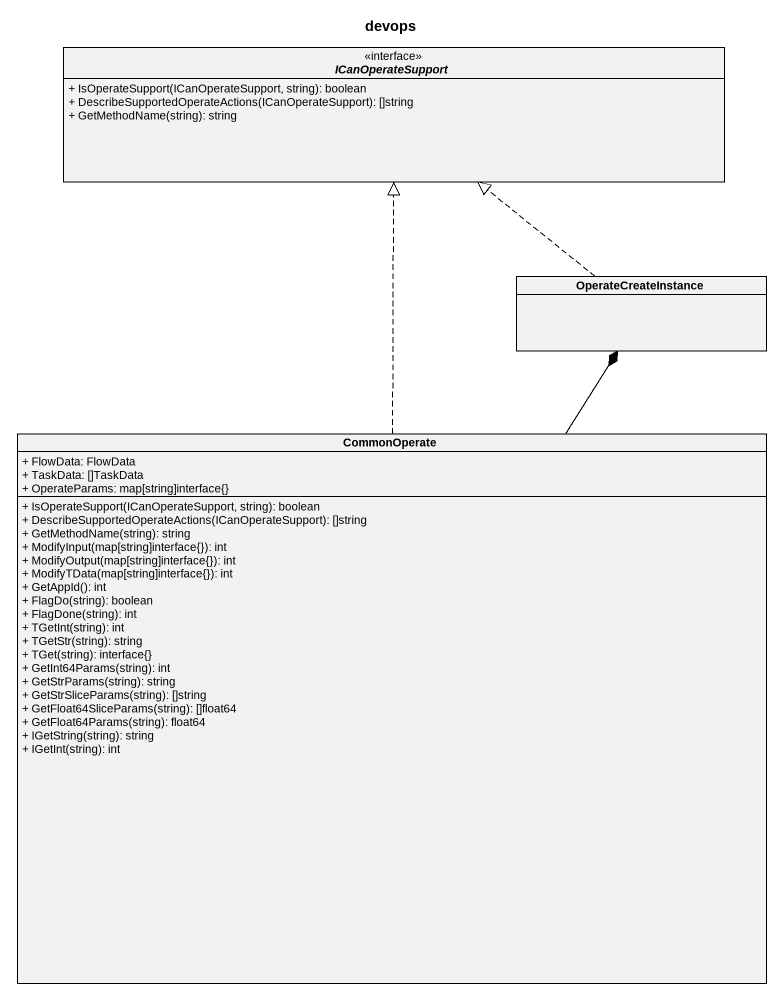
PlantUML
@startuml
title devops
hide circle
hide empty members
skinparam classAttributeIconSize 0
interface ICanOperateSupport {
  + IsOperateSupport(ICanOperateSupport, string): boolean
  + DescribeSupportedOperateActions(ICanOperateSupport): []string
  + GetMethodName(string): string
}
class OperateCreateInstance
class CommonOperate {
  + FlowData: FlowData
  + TaskData: []TaskData
  + OperateParams: map[string]interface{}
  + IsOperateSupport(ICanOperateSupport, string): boolean
  + DescribeSupportedOperateActions(ICanOperateSupport): []string
  + GetMethodName(string): string
  + ModifyInput(map[string]interface{}): int
  + ModifyOutput(map[string]interface{}): int
  + ModifyTData(map[string]interface{}): int
  + GetAppId(): int
  + FlagDo(string): boolean
  + FlagDone(string): int
  + TGetInt(string): int
  + TGetStr(string): string
  + TGet(string): interface{}
  + GetInt64Params(string): int
  + GetStrParams(string): string
  + GetStrSliceParams(string): []string
  + GetFloat64SliceParams(string): []float64
  + GetFloat64Params(string): float64
  + IGetString(string): string
  + IGetInt(string): int
}
OperateCreateInstance .up.|> ICanOperateSupport
CommonOperate .up.|> ICanOperateSupport
CommonOperate -up-* OperateCreateInstance
@enduml
